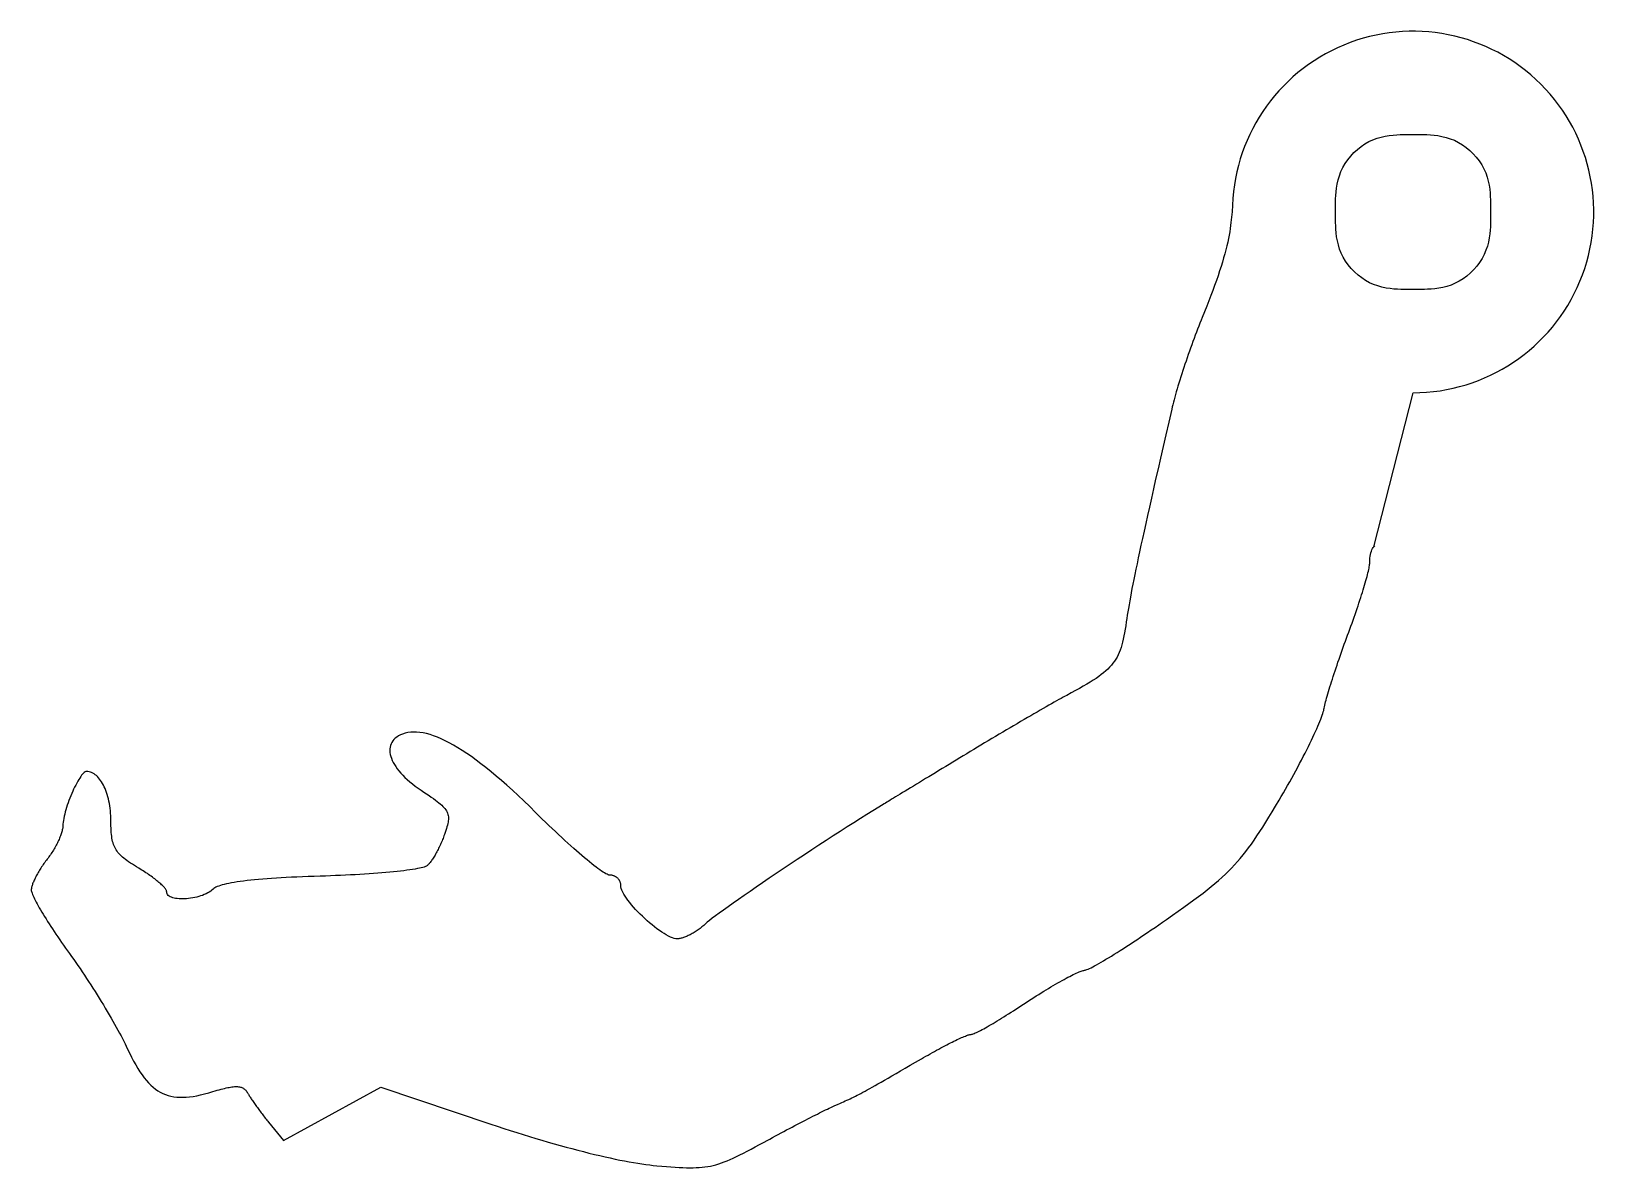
# Model space of a CAD drawing. Extents: x 5.5 to 66, y 7 to 51.
import ezdxf

# ---------------------------------------------------------------- set-up
doc = ezdxf.new("R2010")
doc.units = 0
doc.layers.get('0').update_dxf_attribs({"linetype": 'CONTINUOUS'})

msp = doc.modelspace()

# ---------------------------------------------------------------- linework, layer by layer
msp.add_lwpolyline([(57.519, 31.064), (57.488, 31.036), (59, 37, 2.414214), (52, 44), (51.947, 43.594), (51.935, 43.481), (51.92, 43.362), (51.901, 43.238), (51.879, 43.109), (51.852, 42.974), (51.822, 42.835), (51.788, 42.69), (51.751, 42.54), (51.71, 42.385), (51.665, 42.225), (51.616, 42.06), (51.563, 41.89), (51.507, 41.715), (51.447, 41.534), (51.384, 41.349), (51.316, 41.159), (51.245, 40.964), (51.171, 40.763), (51.092, 40.558), (51.01, 40.348), (50.924, 40.133), (50.835, 39.913), (50.79, 39.805), (50.746, 39.693), (50.701, 39.579), (50.655, 39.463), (50.61, 39.344), (50.565, 39.224), (50.519, 39.103), (50.474, 38.98), (50.429, 38.856), (50.384, 38.731), (50.339, 38.605), (50.295, 38.479), (50.251, 38.354), (50.208, 38.228), (50.166, 38.103), (50.125, 37.978), (50.084, 37.855), (50.044, 37.732), (50.006, 37.611), (49.968, 37.492), (49.932, 37.375), (49.896, 37.26), (49.863, 37.147), (49.83, 37.037), (49.8, 36.93), (49.77, 36.826), (49.743, 36.726), (49.717, 36.629), (49.693, 36.537), (49.671, 36.448), (49.652, 36.364), (49.535, 35.857), (49.424, 35.374), (49.318, 34.912), (49.218, 34.472), (49.122, 34.052), (49.031, 33.653), (48.945, 33.272), (48.864, 32.911), (48.786, 32.567), (48.713, 32.241), (48.645, 31.931), (48.58, 31.637), (48.518, 31.358), (48.461, 31.094), (48.407, 30.843), (48.356, 30.606), (48.309, 30.38), (48.264, 30.167), (48.223, 29.964), (48.184, 29.771), (48.147, 29.588), (48.114, 29.414), (48.082, 29.248), (48.053, 29.089), (48.025, 28.937), (48, 28.791), (47.976, 28.65), (47.953, 28.514), (47.933, 28.382), (47.913, 28.252), (47.894, 28.126), (47.872, 27.978), (47.85, 27.839), (47.827, 27.706), (47.803, 27.58), (47.777, 27.46), (47.75, 27.346), (47.721, 27.238), (47.69, 27.134), (47.656, 27.036), (47.619, 26.942), (47.578, 26.852), (47.534, 26.765), (47.486, 26.682), (47.434, 26.602), (47.378, 26.524), (47.316, 26.447), (47.249, 26.373), (47.177, 26.3), (47.099, 26.227), (47.014, 26.155), (46.924, 26.083), (46.826, 26.011), (46.721, 25.938), (46.609, 25.864), (46.489, 25.788), (46.361, 25.711), (46.225, 25.631), (46.079, 25.548), (45.925, 25.462), (45.762, 25.373), (45.588, 25.28), (45.522, 25.244), (45.449, 25.204), (45.37, 25.161), (45.286, 25.114), (45.196, 25.064), (45.101, 25.011), (45.002, 24.955), (44.898, 24.896), (44.789, 24.834), (44.677, 24.77), (44.561, 24.704), (44.441, 24.635), (44.318, 24.564), (44.192, 24.491), (44.064, 24.416), (43.932, 24.34), (43.799, 24.262), (43.664, 24.183), (43.527, 24.102), (43.389, 24.021), (43.249, 23.939), (43.109, 23.856), (42.968, 23.772), (42.827, 23.688), (42.686, 23.604), (42.545, 23.52), (42.404, 23.436), (42.264, 23.352), (42.125, 23.268), (41.987, 23.185), (41.851, 23.102), (41.715, 23.02), (41.579, 22.938), (41.442, 22.855), (41.306, 22.772), (41.17, 22.69), (41.035, 22.608), (40.9, 22.526), (40.767, 22.445), (40.634, 22.365), (40.504, 22.285), (40.375, 22.207), (40.247, 22.13), (40.122, 22.054), (40, 21.98), (39.88, 21.907), (39.763, 21.836), (39.649, 21.767), (39.539, 21.7), (39.432, 21.635), (39.329, 21.572), (39.23, 21.512), (39.135, 21.455), (39.045, 21.4), (38.96, 21.348), (38.879, 21.3), (38.804, 21.254), (38.735, 21.212), (38.671, 21.173), (38.613, 21.138), (38.561, 21.107), (38.516, 21.079), (38.303, 20.949), (38.077, 20.811), (37.842, 20.664), (37.596, 20.51), (37.342, 20.349), (37.081, 20.183), (36.814, 20.012), (36.542, 19.836), (36.266, 19.657), (35.988, 19.476), (35.708, 19.292), (35.428, 19.108), (35.149, 18.923), (34.872, 18.739), (34.598, 18.556), (34.329, 18.375), (34.065, 18.197), (33.808, 18.022), (33.558, 17.852), (33.318, 17.687), (33.087, 17.528), (32.868, 17.375), (32.662, 17.23), (32.469, 17.094), (32.291, 16.966), (32.129, 16.848), (31.984, 16.741), (31.857, 16.645), (31.75, 16.561), (31.663, 16.49), (31.598, 16.433), (31.564, 16.402), (31.529, 16.372), (31.494, 16.342), (31.458, 16.312), (31.421, 16.283), (31.384, 16.255), (31.347, 16.227), (31.309, 16.2), (31.27, 16.173), (31.232, 16.148), (31.193, 16.123), (31.155, 16.098), (31.116, 16.075), (31.078, 16.053), (31.039, 16.031), (31.001, 16.011), (30.963, 15.992), (30.926, 15.973), (30.889, 15.956), (30.852, 15.94), (30.817, 15.925), (30.782, 15.911), (30.747, 15.899), (30.714, 15.888), (30.681, 15.878), (30.65, 15.87), (30.619, 15.863), (30.59, 15.857), (30.562, 15.853), (30.535, 15.851), (30.509, 15.85), (30.45, 15.855), (30.385, 15.868), (30.314, 15.891), (30.238, 15.921), (30.159, 15.958), (30.075, 16.003), (29.988, 16.054), (29.899, 16.111), (29.807, 16.173), (29.713, 16.241), (29.619, 16.313), (29.524, 16.389), (29.429, 16.468), (29.334, 16.55), (29.24, 16.635), (29.148, 16.722), (29.058, 16.81), (28.971, 16.899), (28.886, 16.989), (28.806, 17.078), (28.73, 17.167), (28.658, 17.255), (28.592, 17.342), (28.531, 17.426), (28.477, 17.508), (28.429, 17.586), (28.39, 17.661), (28.358, 17.732), (28.334, 17.799), (28.32, 17.86), (28.315, 17.916), (28.314, 17.938), (28.312, 17.959), (28.309, 17.979), (28.305, 18), (28.3, 18.02), (28.293, 18.04), (28.286, 18.059), (28.277, 18.078), (28.268, 18.096), (28.258, 18.114), (28.246, 18.131), (28.234, 18.148), (28.221, 18.164), (28.207, 18.179), (28.192, 18.194), (28.177, 18.208), (28.161, 18.221), (28.144, 18.234), (28.126, 18.246), (28.108, 18.257), (28.09, 18.267), (28.07, 18.277), (28.051, 18.285), (28.03, 18.293), (28.01, 18.3), (27.988, 18.306), (27.967, 18.31), (27.945, 18.314), (27.923, 18.317), (27.9, 18.318), (27.877, 18.319), (27.851, 18.322), (27.819, 18.332), (27.78, 18.349), (27.736, 18.372), (27.685, 18.401), (27.629, 18.436), (27.568, 18.476), (27.502, 18.523), (27.43, 18.574), (27.354, 18.631), (27.273, 18.694), (27.188, 18.761), (27.099, 18.833), (27.006, 18.909), (26.909, 18.99), (26.809, 19.075), (26.705, 19.164), (26.598, 19.257), (26.488, 19.354), (26.376, 19.455), (26.26, 19.558), (26.143, 19.665), (26.023, 19.775), (25.902, 19.888), (25.779, 20.004), (25.654, 20.122), (25.528, 20.243), (25.401, 20.365), (25.272, 20.49), (25.144, 20.617), (25.014, 20.745), (24.784, 20.972), (24.558, 21.191), (24.335, 21.401), (24.118, 21.603), (23.904, 21.796), (23.694, 21.98), (23.489, 22.156), (23.288, 22.324), (23.091, 22.482), (22.898, 22.633), (22.709, 22.774), (22.525, 22.907), (22.346, 23.031), (22.17, 23.147), (21.999, 23.254), (21.832, 23.352), (21.669, 23.442), (21.511, 23.523), (21.358, 23.595), (21.208, 23.659), (21.064, 23.713), (20.923, 23.759), (20.787, 23.797), (20.656, 23.825), (20.529, 23.845), (20.406, 23.856), (20.288, 23.859), (20.175, 23.852), (20.066, 23.837), (19.962, 23.813), (19.862, 23.78), (19.78, 23.745), (19.706, 23.706), (19.639, 23.664), (19.58, 23.617), (19.528, 23.568), (19.483, 23.515), (19.446, 23.459), (19.416, 23.4), (19.392, 23.338), (19.376, 23.274), (19.367, 23.207), (19.365, 23.138), (19.37, 23.067), (19.382, 22.993), (19.401, 22.918), (19.426, 22.842), (19.458, 22.763), (19.497, 22.684), (19.542, 22.603), (19.594, 22.521), (19.653, 22.439), (19.717, 22.356), (19.789, 22.272), (19.866, 22.188), (19.95, 22.103), (20.04, 22.019), (20.136, 21.935), (20.239, 21.851), (20.347, 21.767), (20.462, 21.684), (20.582, 21.602), (20.69, 21.531), (20.791, 21.463), (20.885, 21.399), (20.973, 21.338), (21.055, 21.281), (21.13, 21.226), (21.2, 21.173), (21.264, 21.122), (21.322, 21.074), (21.375, 21.027), (21.423, 20.981), (21.465, 20.936), (21.502, 20.892), (21.535, 20.848), (21.562, 20.804), (21.585, 20.76), (21.604, 20.716), (21.618, 20.671), (21.629, 20.625), (21.635, 20.577), (21.637, 20.528), (21.636, 20.478), (21.631, 20.425), (21.623, 20.369), (21.611, 20.311), (21.597, 20.25), (21.579, 20.185), (21.559, 20.117), (21.536, 20.045), (21.51, 19.968), (21.482, 19.888), (21.465, 19.839), (21.447, 19.79), (21.428, 19.741), (21.409, 19.692), (21.389, 19.643), (21.368, 19.595), (21.347, 19.546), (21.325, 19.498), (21.303, 19.45), (21.281, 19.403), (21.258, 19.356), (21.235, 19.31), (21.212, 19.265), (21.188, 19.221), (21.165, 19.177), (21.141, 19.135), (21.117, 19.094), (21.093, 19.053), (21.07, 19.015), (21.046, 18.977), (21.022, 18.941), (20.999, 18.907), (20.976, 18.874), (20.953, 18.842), (20.931, 18.813), (20.909, 18.786), (20.887, 18.76), (20.866, 18.736), (20.845, 18.715), (20.825, 18.696), (20.805, 18.679), (20.781, 18.663), (20.746, 18.647), (20.702, 18.632), (20.648, 18.616), (20.585, 18.6), (20.513, 18.584), (20.433, 18.568), (20.344, 18.552), (20.247, 18.536), (20.142, 18.521), (20.03, 18.506), (19.911, 18.49), (19.785, 18.475), (19.652, 18.461), (19.513, 18.446), (19.368, 18.432), (19.217, 18.418), (19.061, 18.405), (18.9, 18.392), (18.734, 18.379), (18.563, 18.367), (18.388, 18.355), (18.21, 18.344), (18.027, 18.334), (17.842, 18.323), (17.653, 18.314), (17.461, 18.305), (17.267, 18.297), (17.071, 18.289), (16.873, 18.282), (16.673, 18.276), (16.438, 18.269), (16.208, 18.261), (15.986, 18.253), (15.77, 18.244), (15.56, 18.234), (15.358, 18.223), (15.162, 18.213), (14.972, 18.201), (14.789, 18.189), (14.614, 18.176), (14.444, 18.163), (14.282, 18.149), (14.126, 18.134), (13.978, 18.119), (13.836, 18.104), (13.701, 18.087), (13.573, 18.071), (13.452, 18.053), (13.338, 18.035), (13.231, 18.017), (13.131, 17.998), (13.038, 17.978), (12.952, 17.958), (12.874, 17.938), (12.802, 17.917), (12.738, 17.895), (12.68, 17.873), (12.63, 17.85), (12.588, 17.827), (12.552, 17.803), (12.524, 17.779), (12.478, 17.737), (12.428, 17.698), (12.372, 17.661), (12.312, 17.626), (12.248, 17.593), (12.181, 17.563), (12.11, 17.535), (12.038, 17.51), (11.963, 17.487), (11.886, 17.467), (11.809, 17.449), (11.731, 17.434), (11.652, 17.421), (11.574, 17.411), (11.496, 17.404), (11.42, 17.399), (11.345, 17.397), (11.272, 17.398), (11.202, 17.401), (11.135, 17.407), (11.071, 17.416), (11.012, 17.428), (10.956, 17.443), (10.905, 17.46), (10.86, 17.481), (10.82, 17.505), (10.787, 17.531), (10.76, 17.561), (10.74, 17.593), (10.728, 17.629), (10.724, 17.667), (10.722, 17.683), (10.718, 17.7), (10.711, 17.719), (10.7, 17.739), (10.688, 17.761), (10.672, 17.783), (10.654, 17.807), (10.633, 17.832), (10.61, 17.859), (10.585, 17.886), (10.557, 17.914), (10.527, 17.944), (10.495, 17.974), (10.461, 18.004), (10.425, 18.036), (10.387, 18.068), (10.348, 18.101), (10.306, 18.134), (10.263, 18.168), (10.218, 18.202), (10.172, 18.237), (10.125, 18.271), (10.076, 18.306), (10.025, 18.341), (9.974, 18.376), (9.921, 18.412), (9.867, 18.447), (9.813, 18.482), (9.757, 18.516), (9.701, 18.551), (9.644, 18.585), (9.556, 18.637), (9.472, 18.688), (9.394, 18.737), (9.32, 18.786), (9.25, 18.833), (9.185, 18.879), (9.123, 18.925), (9.066, 18.97), (9.013, 19.015), (8.963, 19.061), (8.918, 19.106), (8.875, 19.152), (8.836, 19.199), (8.801, 19.247), (8.768, 19.295), (8.738, 19.346), (8.712, 19.397), (8.687, 19.451), (8.666, 19.507), (8.647, 19.565), (8.63, 19.625), (8.616, 19.688), (8.604, 19.754), (8.593, 19.823), (8.585, 19.895), (8.578, 19.971), (8.572, 20.05), (8.568, 20.134), (8.566, 20.222), (8.564, 20.314), (8.564, 20.411), (8.562, 20.513), (8.558, 20.615), (8.552, 20.714), (8.543, 20.812), (8.532, 20.908), (8.519, 21.002), (8.503, 21.094), (8.485, 21.184), (8.465, 21.271), (8.443, 21.356), (8.419, 21.438), (8.393, 21.517), (8.365, 21.594), (8.335, 21.667), (8.304, 21.738), (8.271, 21.805), (8.236, 21.868), (8.2, 21.928), (8.162, 21.985), (8.123, 22.038), (8.083, 22.086), (8.041, 22.131), (7.999, 22.172), (7.955, 22.208), (7.91, 22.24), (7.864, 22.267), (7.817, 22.29), (7.769, 22.308), (7.72, 22.32), (7.671, 22.328), (7.621, 22.331), (7.593, 22.326), (7.564, 22.313), (7.532, 22.292), (7.499, 22.263), (7.464, 22.227), (7.429, 22.183), (7.392, 22.134), (7.354, 22.078), (7.315, 22.018), (7.277, 21.952), (7.237, 21.881), (7.198, 21.807), (7.159, 21.729), (7.12, 21.648), (7.082, 21.564), (7.044, 21.478), (7.008, 21.39), (6.972, 21.301), (6.938, 21.211), (6.905, 21.12), (6.874, 21.03), (6.845, 20.94), (6.818, 20.851), (6.794, 20.764), (6.772, 20.678), (6.752, 20.595), (6.736, 20.515), (6.723, 20.438), (6.713, 20.364), (6.706, 20.295), (6.703, 20.231), (6.702, 20.202), (6.699, 20.171), (6.695, 20.139), (6.689, 20.105), (6.681, 20.07), (6.672, 20.033), (6.662, 19.995), (6.65, 19.956), (6.637, 19.916), (6.623, 19.875), (6.607, 19.833), (6.59, 19.79), (6.572, 19.746), (6.553, 19.702), (6.533, 19.657), (6.511, 19.611), (6.489, 19.566), (6.466, 19.52), (6.441, 19.473), (6.416, 19.427), (6.39, 19.381), (6.364, 19.334), (6.336, 19.288), (6.308, 19.242), (6.279, 19.197), (6.25, 19.152), (6.22, 19.107), (6.189, 19.063), (6.158, 19.02), (6.127, 18.978), (6.095, 18.936), (6.063, 18.895), (6.031, 18.853), (6, 18.81), (5.969, 18.767), (5.939, 18.724), (5.909, 18.68), (5.88, 18.636), (5.852, 18.592), (5.824, 18.549), (5.797, 18.505), (5.771, 18.461), (5.745, 18.417), (5.72, 18.374), (5.697, 18.331), (5.674, 18.289), (5.652, 18.247), (5.632, 18.206), (5.612, 18.165), (5.594, 18.126), (5.576, 18.087), (5.56, 18.049), (5.545, 18.013), (5.532, 17.977), (5.52, 17.943), (5.509, 17.91), (5.5, 17.878), (5.492, 17.848), (5.486, 17.82), (5.482, 17.793), (5.479, 17.768), (5.478, 17.745), (5.479, 17.72), (5.485, 17.689), (5.495, 17.654), (5.509, 17.613), (5.526, 17.568), (5.547, 17.518), (5.572, 17.464), (5.6, 17.405), (5.632, 17.342), (5.666, 17.275), (5.704, 17.205), (5.745, 17.131), (5.789, 17.054), (5.836, 16.973), (5.885, 16.889), (5.938, 16.803), (5.992, 16.713), (6.049, 16.621), (6.108, 16.527), (6.17, 16.431), (6.233, 16.332), (6.299, 16.232), (6.366, 16.13), (6.436, 16.027), (6.506, 15.922), (6.579, 15.816), (6.653, 15.709), (6.728, 15.602), (6.804, 15.493), (6.882, 15.385), (6.961, 15.276), (7.04, 15.165), (7.121, 15.051), (7.202, 14.935), (7.285, 14.816), (7.367, 14.695), (7.451, 14.572), (7.534, 14.447), (7.618, 14.32), (7.701, 14.193), (7.784, 14.064), (7.867, 13.935), (7.949, 13.806), (8.031, 13.676), (8.112, 13.546), (8.191, 13.417), (8.27, 13.288), (8.347, 13.16), (8.422, 13.033), (8.496, 12.908), (8.569, 12.784), (8.639, 12.663), (8.707, 12.543), (8.773, 12.426), (8.836, 12.311), (8.897, 12.2), (8.955, 12.091), (9.01, 11.987), (9.062, 11.885), (9.111, 11.788), (9.156, 11.695), (9.198, 11.607), (9.28, 11.433), (9.362, 11.269), (9.443, 11.114), (9.525, 10.967), (9.606, 10.83), (9.688, 10.7), (9.77, 10.58), (9.853, 10.468), (9.937, 10.364), (10.022, 10.268), (10.109, 10.18), (10.198, 10.1), (10.288, 10.028), (10.381, 9.964), (10.476, 9.907), (10.574, 9.858), (10.675, 9.816), (10.779, 9.781), (10.886, 9.753), (10.996, 9.733), (11.111, 9.719), (11.229, 9.712), (11.352, 9.712), (11.479, 9.718), (11.611, 9.731), (11.748, 9.75), (11.891, 9.775), (12.038, 9.806), (12.191, 9.843), (12.35, 9.886), (12.516, 9.935), (12.599, 9.96), (12.679, 9.984), (12.755, 10.006), (12.828, 10.026), (12.897, 10.044), (12.963, 10.06), (13.027, 10.075), (13.087, 10.088), (13.144, 10.099), (13.198, 10.108), (13.25, 10.115), (13.299, 10.121), (13.345, 10.125), (13.39, 10.127), (13.431, 10.127), (13.471, 10.125), (13.508, 10.122), (13.544, 10.116), (13.577, 10.109), (13.608, 10.1), (13.638, 10.089), (13.666, 10.076), (13.693, 10.061), (13.718, 10.045), (13.742, 10.026), (13.764, 10.006), (13.786, 9.984), (13.806, 9.959), (13.825, 9.933), (13.844, 9.905), (13.861, 9.875), (13.874, 9.853), (13.888, 9.828), (13.904, 9.803), (13.921, 9.775), (13.939, 9.747), (13.959, 9.717), (13.979, 9.685), (14.001, 9.652), (14.023, 9.619), (14.047, 9.584), (14.072, 9.548), (14.097, 9.512), (14.123, 9.474), (14.15, 9.436), (14.178, 9.397), (14.206, 9.358), (14.235, 9.318), (14.264, 9.277), (14.294, 9.237), (14.324, 9.196), (14.355, 9.155), (14.386, 9.114), (14.417, 9.072), (14.448, 9.031), (14.479, 8.99), (14.511, 8.95), (14.542, 8.909), (14.574, 8.869), (14.605, 8.83), (14.636, 8.79), (14.667, 8.752), (15.25, 8.041), (17.128, 9.069), (19.013, 10.107), (23.274, 8.675), (23.527, 8.591), (23.779, 8.508), (24.03, 8.427), (24.28, 8.348), (24.527, 8.271), (24.773, 8.195), (25.017, 8.122), (25.258, 8.05), (25.497, 7.981), (25.733, 7.914), (25.966, 7.848), (26.196, 7.785), (26.423, 7.724), (26.646, 7.666), (26.866, 7.609), (27.081, 7.555), (27.293, 7.504), (27.5, 7.455), (27.702, 7.408), (27.9, 7.364), (28.093, 7.323), (28.28, 7.284), (28.462, 7.248), (28.639, 7.215), (28.81, 7.184), (28.975, 7.157), (29.134, 7.132), (29.286, 7.11), (29.432, 7.092), (29.571, 7.076), (29.703, 7.063), (29.897, 7.047), (30.079, 7.032), (30.252, 7.019), (30.415, 7.008), (30.569, 6.999), (30.715, 6.992), (30.854, 6.987), (30.986, 6.985), (31.113, 6.985), (31.234, 6.988), (31.351, 6.994), (31.464, 7.004), (31.574, 7.016), (31.682, 7.032), (31.789, 7.052), (31.894, 7.075), (32, 7.102), (32.106, 7.133), (32.213, 7.169), (32.323, 7.209), (32.435, 7.253), (32.551, 7.302), (32.671, 7.356), (32.796, 7.415), (32.927, 7.479), (33.064, 7.548), (33.208, 7.623), (33.36, 7.704), (33.52, 7.79), (33.69, 7.882), (33.87, 7.981), (33.977, 8.039), (34.085, 8.098), (34.193, 8.157), (34.302, 8.216), (34.411, 8.274), (34.52, 8.333), (34.628, 8.391), (34.736, 8.448), (34.844, 8.505), (34.95, 8.561), (35.056, 8.617), (35.16, 8.672), (35.263, 8.725), (35.365, 8.778), (35.464, 8.829), (35.561, 8.88), (35.657, 8.928), (35.749, 8.976), (35.84, 9.021), (35.927, 9.066), (36.011, 9.108), (36.093, 9.148), (36.17, 9.187), (36.245, 9.223), (36.315, 9.258), (36.381, 9.29), (36.444, 9.319), (36.502, 9.347), (36.555, 9.371), (36.604, 9.393), (36.647, 9.412), (36.727, 9.447), (36.802, 9.479), (36.874, 9.511), (36.943, 9.541), (37.01, 9.571), (37.075, 9.601), (37.14, 9.63), (37.204, 9.66), (37.268, 9.691), (37.333, 9.722), (37.399, 9.755), (37.468, 9.79), (37.539, 9.827), (37.613, 9.866), (37.691, 9.907), (37.774, 9.952), (37.861, 10), (37.955, 10.052), (38.054, 10.107), (38.161, 10.167), (38.274, 10.232), (38.396, 10.301), (38.527, 10.376), (38.667, 10.456), (38.816, 10.543), (38.977, 10.635), (39.148, 10.734), (39.331, 10.84), (39.526, 10.954), (39.734, 11.075), (39.956, 11.204), (40.042, 11.254), (40.128, 11.303), (40.213, 11.351), (40.297, 11.399), (40.381, 11.445), (40.464, 11.491), (40.546, 11.536), (40.627, 11.58), (40.707, 11.623), (40.785, 11.664), (40.862, 11.705), (40.937, 11.744), (41.01, 11.781), (41.082, 11.818), (41.151, 11.852), (41.218, 11.885), (41.283, 11.917), (41.345, 11.947), (41.405, 11.975), (41.462, 12.001), (41.516, 12.025), (41.567, 12.047), (41.615, 12.067), (41.66, 12.085), (41.701, 12.101), (41.738, 12.115), (41.772, 12.126), (41.802, 12.135), (41.828, 12.142), (41.85, 12.145), (41.868, 12.147), (41.886, 12.149), (41.909, 12.154), (41.936, 12.162), (41.968, 12.174), (42.005, 12.188), (42.045, 12.206), (42.09, 12.227), (42.139, 12.25), (42.192, 12.277), (42.248, 12.306), (42.308, 12.337), (42.371, 12.371), (42.437, 12.408), (42.507, 12.447), (42.579, 12.488), (42.654, 12.531), (42.732, 12.577), (42.812, 12.624), (42.894, 12.673), (42.979, 12.724), (43.066, 12.777), (43.154, 12.832), (43.245, 12.888), (43.336, 12.945), (43.43, 13.004), (43.524, 13.064), (43.62, 13.126), (43.717, 13.188), (43.814, 13.251), (43.912, 13.316), (44.011, 13.381), (44.11, 13.447), (44.208, 13.511), (44.307, 13.575), (44.405, 13.637), (44.502, 13.699), (44.598, 13.759), (44.694, 13.818), (44.788, 13.876), (44.881, 13.932), (44.973, 13.987), (45.063, 14.04), (45.151, 14.092), (45.237, 14.141), (45.321, 14.189), (45.403, 14.235), (45.483, 14.279), (45.559, 14.321), (45.633, 14.36), (45.705, 14.397), (45.773, 14.432), (45.838, 14.465), (45.899, 14.494), (45.957, 14.522), (46.012, 14.546), (46.062, 14.568), (46.108, 14.586), (46.15, 14.602), (46.188, 14.614), (46.222, 14.624), (46.25, 14.63), (46.274, 14.633), (46.299, 14.637), (46.331, 14.646), (46.371, 14.66), (46.417, 14.679), (46.47, 14.704), (46.529, 14.733), (46.595, 14.766), (46.667, 14.804), (46.744, 14.847), (46.827, 14.893), (46.915, 14.944), (47.008, 14.999), (47.106, 15.057), (47.208, 15.119), (47.315, 15.185), (47.427, 15.253), (47.542, 15.326), (47.661, 15.401), (47.783, 15.479), (47.909, 15.56), (48.038, 15.644), (48.169, 15.73), (48.304, 15.818), (48.44, 15.909), (48.579, 16.002), (48.72, 16.097), (48.863, 16.194), (49.007, 16.292), (49.152, 16.392), (49.299, 16.493), (49.446, 16.596), (49.683, 16.762), (49.908, 16.921), (50.121, 17.073), (50.322, 17.218), (50.513, 17.358), (50.694, 17.493), (50.865, 17.623), (51.027, 17.75), (51.182, 17.874), (51.329, 17.995), (51.469, 18.115), (51.602, 18.234), (51.73, 18.353), (51.854, 18.472), (51.973, 18.592), (52.088, 18.714), (52.2, 18.839), (52.31, 18.966), (52.418, 19.098), (52.525, 19.234), (52.631, 19.375), (52.738, 19.521), (52.845, 19.675), (52.954, 19.835), (53.065, 20.004), (53.178, 20.18), (53.295, 20.366), (53.416, 20.562), (53.542, 20.769), (53.673, 20.987), (53.809, 21.217), (53.894, 21.36), (53.977, 21.503), (54.06, 21.647), (54.142, 21.791), (54.223, 21.934), (54.303, 22.077), (54.381, 22.219), (54.458, 22.36), (54.533, 22.5), (54.607, 22.638), (54.679, 22.774), (54.749, 22.909), (54.817, 23.041), (54.883, 23.17), (54.946, 23.297), (55.007, 23.421), (55.066, 23.541), (55.122, 23.658), (55.175, 23.771), (55.225, 23.88), (55.272, 23.984), (55.316, 24.085), (55.357, 24.18), (55.394, 24.27), (55.428, 24.355), (55.458, 24.435), (55.484, 24.508), (55.507, 24.576), (55.525, 24.637), (55.539, 24.692), (55.549, 24.74), (55.558, 24.787), (55.57, 24.839), (55.583, 24.897), (55.598, 24.96), (55.615, 25.027), (55.634, 25.098), (55.654, 25.174), (55.677, 25.254), (55.701, 25.338), (55.727, 25.426), (55.754, 25.517), (55.782, 25.611), (55.812, 25.708), (55.844, 25.808), (55.876, 25.911), (55.91, 26.015), (55.945, 26.123), (55.98, 26.232), (56.017, 26.342), (56.055, 26.455), (56.093, 26.568), (56.133, 26.683), (56.173, 26.799), (56.213, 26.915), (56.255, 27.032), (56.296, 27.149), (56.338, 27.266), (56.381, 27.383), (56.424, 27.5), (56.466, 27.616), (56.51, 27.732), (56.553, 27.847), (56.595, 27.961), (56.637, 28.076), (56.678, 28.19), (56.718, 28.304), (56.758, 28.417), (56.797, 28.528), (56.834, 28.639), (56.871, 28.748), (56.907, 28.856), (56.942, 28.961), (56.976, 29.065), (57.008, 29.167), (57.04, 29.266), (57.07, 29.363), (57.098, 29.457), (57.125, 29.549), (57.151, 29.637), (57.175, 29.722), (57.198, 29.803), (57.219, 29.881), (57.238, 29.954), (57.255, 30.024), (57.271, 30.09), (57.285, 30.151), (57.296, 30.208), (57.306, 30.259), (57.314, 30.306), (57.319, 30.348), (57.323, 30.384), (57.324, 30.415), (57.326, 30.505), (57.332, 30.589), (57.341, 30.667), (57.353, 30.738), (57.369, 30.803), (57.388, 30.862), (57.409, 30.915), (57.433, 30.962), (57.46, 31.002), (57.488, 31.036)], format="xyb")
msp.add_lwpolyline([(60.604, 46.777), (60.761, 46.698), (60.914, 46.606), (61.06, 46.501), (61.199, 46.385), (61.33, 46.258), (61.451, 46.123), (61.561, 45.979), (61.659, 45.83), (61.744, 45.675), (61.814, 45.516), (61.87, 45.354), (61.914, 45.193), (61.946, 45.034), (61.969, 44.881), (61.985, 44.734), (61.994, 44.597), (61.999, 44.471), (62, 44.36), (62, 44.266), (62, 44.189), (62, 44.126), (62, 44.073), (62, 44.027), (62, 43.982), (62, 43.937), (62, 43.886), (62, 43.825), (62, 43.751), (62, 43.66), (61.999, 43.551), (61.995, 43.429), (61.987, 43.294), (61.973, 43.149), (61.951, 42.996), (61.921, 42.838), (61.879, 42.677), (61.826, 42.516), (61.758, 42.356), (61.676, 42.2), (61.58, 42.05), (61.472, 41.905), (61.353, 41.768), (61.224, 41.639), (61.087, 41.521), (60.942, 41.414), (60.79, 41.319), (60.634, 41.238), (60.474, 41.171), (60.313, 41.118), (60.152, 41.078), (59.995, 41.048), (59.842, 41.027), (59.698, 41.013), (59.564, 41.005), (59.442, 41.001), (59.335, 41), (59.245, 41), (59.171, 41), (59.111, 41), (59.061, 41), (59.015, 41), (58.971, 41), (58.924, 41), (58.871, 41), (58.808, 41), (58.729, 41), (58.634, 41.001), (58.522, 41.002), (58.396, 41.007), (58.258, 41.017), (58.111, 41.032), (57.956, 41.056), (57.797, 41.089), (57.636, 41.134), (57.475, 41.19), (57.316, 41.262), (57.161, 41.347), (57.012, 41.446), (56.869, 41.557), (56.734, 41.679), (56.608, 41.81), (56.493, 41.949), (56.389, 42.096), (56.297, 42.249), (56.22, 42.406), (56.157, 42.566), (56.107, 42.728), (56.069, 42.888), (56.042, 43.044), (56.022, 43.195), (56.01, 43.337), (56.004, 43.469), (56.001, 43.587), (56, 43.69), (56, 43.776), (56, 43.845), (56, 43.902), (56, 43.951), (56, 43.996), (56, 44.041), (56, 44.089), (56, 44.144), (56, 44.211), (56, 44.293), (56.001, 44.393), (56.003, 44.509), (56.009, 44.638), (56.02, 44.779), (56.037, 44.928), (56.063, 45.084), (56.099, 45.243), (56.146, 45.405), (56.207, 45.566), (56.281, 45.724), (56.37, 45.877), (56.472, 46.025), (56.586, 46.166), (56.71, 46.299), (56.843, 46.422), (56.985, 46.535), (57.133, 46.636), (57.287, 46.724), (57.445, 46.798), (57.606, 46.858), (57.767, 46.904), (57.927, 46.939), (58.082, 46.964), (58.231, 46.982), (58.371, 46.992), (58.499, 46.998), (58.614, 47), (58.713, 47), (58.794, 47), (58.86, 47), (58.915, 47), (58.963, 47), (59.007, 47), (59.052, 47), (59.101, 47), (59.159, 47), (59.23, 47), (59.316, 47), (59.42, 47), (59.54, 46.996), (59.672, 46.989), (59.815, 46.977), (59.966, 46.958), (60.122, 46.929), (60.283, 46.891), (60.444, 46.84)], close=True)

doc.saveas('drawing.dxf')
